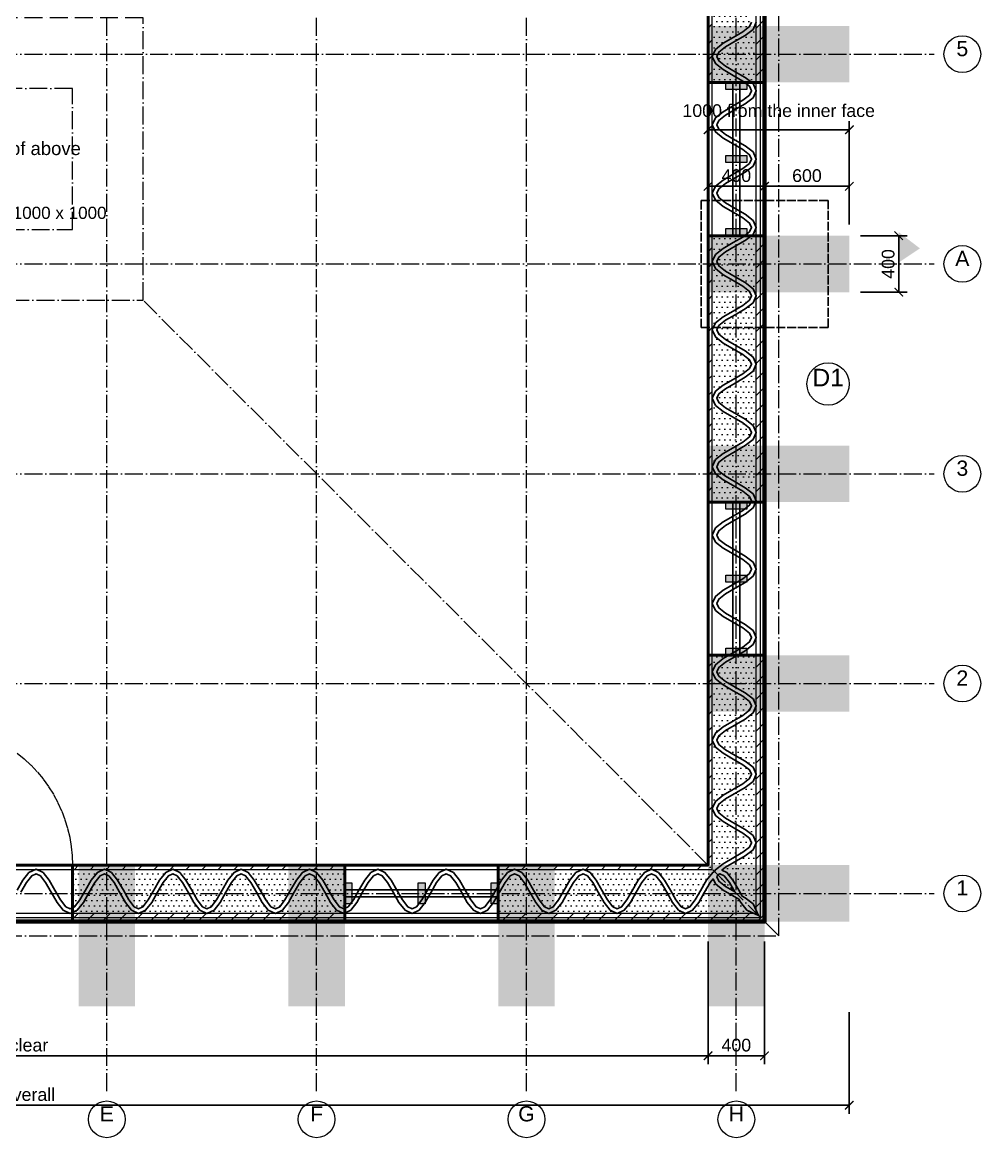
# Model space of a CAD drawing. Header units: millimetres. Extents: x -6930 to 7220, y -6930 to 6930.
# Drawn here: x 145 to 6930, y -6930 to 968 of the extents above; entities that cross this region are included whole.
import ezdxf
from ezdxf.enums import TextEntityAlignment as Align

# ---------------------------------------------------------------- set-up
doc = ezdxf.new("R2010")
doc.units = ezdxf.units.MM
doc.linetypes.add('DASHDOT', pattern=[3.556, 2.54, -0.508, 0, -0.508])
doc.linetypes.add('DASHED', pattern=[1.524, 1.27, -0.254])
for name, color, linetype, lineweight in [('ANNOTATION', 4, 'CONTINUOUS', 18), ('BUTTRESS-SOLID', 7, 'CONTINUOUS', 25), ('DIMS', 3, 'CONTINUOUS', 18), ('HATCH-INSULATION', 7, 'Continuous', 9), ('HATCH-PRINTED', 7, 'CONTINUOUS', 9), ('HIDDEN-AXIS', 8, 'DASHED', 18), ('LINES', 7, 'CONTINUOUS', 25), ('OUTLINE-CUT', 7, 'CONTINUOUS', 50), ('OUTLINE-FINE', 7, 'CONTINUOUS', 25), ('PRINTED-BEAD', 7, 'CONTINUOUS', 25), ('TEXT', 7, 'CONTINUOUS', 18)]:
    doc.layers.add(name, color=color, linetype=linetype, lineweight=lineweight)
doc.styles.get("Standard").update_dxf_attribs({"font": 'arial.ttf'})
doc.dimstyles.new('PYR-1-50', dxfattribs={"dimscale": 50, "dimtxt": 1.8, "dimasz": 1.2, "dimexe": 1.2, "dimexo": 0.8, "dimgap": 0.6, "dimtad": 1, "dimdec": 0, "dimtxsty": 'Standard', "dimblk": 'ARCHTICK', "dimcen": 2.5, "dimclrd": 3, "dimclre": 3, "dimclrt": 7, "dimazin": 3, "dimtfac": 1, "dimtmove": 0, "dimatfit": 3})

# ---------------------------------------------------------------- blocks, each defined once
blk = doc.blocks.new('_ARCHTICK')
at = {"color": 0, "linetype": 'BYBLOCK', "const_width": 0.15}
blk.add_lwpolyline([(-0.5, -0.5), (0.5, 0.5)], dxfattribs=at)

msp = doc.modelspace()

# ---------------------------------------------------------------- hatches: boundary and pattern name
at = {"layer": 'ANNOTATION', "ltscale": 50}
h = msp.add_hatch(color=7, dxfattribs=at)
h.dxf.hatch_style = 1
h.paths.add_polyline_path([(6350, -732.9), (6350, -517.9), (6500, -632.9)])
at = {"layer": 'BUTTRESS-SOLID', "ltscale": 50}
h = msp.add_hatch(color=7, dxfattribs=at)
h.dxf.hatch_style = 1
h.paths.add_polyline_path([(6000, 542.9), (5405, 542.9), (5000, 542.9), (5000, 942.9), (6000, 942.9)])
h = msp.add_hatch(color=7, dxfattribs=at)
h.dxf.hatch_style = 1
h.paths.add_polyline_path([(5125, 492.9), (5125, 542.9), (5275, 542.9), (5275, 492.9)])
h = msp.add_hatch(color=7, dxfattribs=at)
h.dxf.hatch_style = 1
h.paths.add_polyline_path([(5125, -25), (5125, 25), (5275, 25), (5275, -25)])
h = msp.add_hatch(color=7, dxfattribs=at)
h.dxf.hatch_style = 1
h.paths.add_polyline_path([(6000, -942.9), (5000, -942.9), (5000, -542.9), (5405, -542.9), (6000, -542.9)])
h = msp.add_hatch(color=7, dxfattribs=at)
h.dxf.hatch_style = 1
h.paths.add_polyline_path([(5125, -542.9), (5125, -492.9), (5275, -492.9), (5275, -542.9)])
h = msp.add_hatch(color=7, dxfattribs=at)
h.dxf.hatch_style = 1
h.paths.add_polyline_path([(6000, -2428.6), (5405, -2428.6), (5000, -2428.6), (5000, -2028.6), (6000, -2028.6)])
h = msp.add_hatch(color=7, dxfattribs=at)
h.dxf.hatch_style = 1
h.paths.add_polyline_path([(5125, -2428.6), (5275, -2428.6), (5275, -2478.6), (5125, -2478.6)])
h = msp.add_hatch(color=7, dxfattribs=at)
h.dxf.hatch_style = 1
h.paths.add_polyline_path([(5125, -2946.4), (5275, -2946.4), (5275, -2996.4), (5125, -2996.4)])
h = msp.add_hatch(color=7, dxfattribs=at)
h.dxf.hatch_style = 1
h.paths.add_polyline_path([(5125, -3464.3), (5275, -3464.3), (5275, -3514.3), (5125, -3514.3)])
h = msp.add_hatch(color=7, dxfattribs=at)
h.dxf.hatch_style = 1
h.paths.add_polyline_path([(6000, -3514.3), (6000, -3914.3), (5000, -3914.3), (5000, -3514.3), (5405, -3514.3), (5405, -3514.3)])
h = msp.add_hatch(color=7, dxfattribs=at)
h.dxf.hatch_style = 1
h.paths.add_polyline_path([(542.9, -6000), (542.9, -5000), (942.9, -5000), (942.9, -6000)])
h = msp.add_hatch(color=7, dxfattribs=at)
h.dxf.hatch_style = 1
h.paths.add_polyline_path([(2428.6, -5000), (2428.6, -5405), (2428.6, -6000), (2028.6, -6000), (2028.6, -5000)])
h = msp.add_hatch(color=7, dxfattribs=at)
h.dxf.hatch_style = 1
h.paths.add_polyline_path([(3914.3, -5000), (3914.3, -6000), (3514.3, -6000), (3514.3, -5405), (3514.3, -5000)])
h = msp.add_hatch(color=7, dxfattribs=at)
h.dxf.hatch_style = 1
h.paths.add_polyline_path([(5000, -5400), (5000, -5000), (6000, -5000), (6000, -5400)])
h = msp.add_hatch(color=7, dxfattribs=at)
h.dxf.hatch_style = 1
h.paths.add_polyline_path([(5000, -6000), (5000, -5000), (5400, -5000), (5400, -6000)])
h = msp.add_hatch(color=7, dxfattribs=at)
h.dxf.hatch_style = 1
h.paths.add_polyline_path([(2478.6, -5125), (2478.6, -5275), (2428.6, -5275), (2428.6, -5125)])
h = msp.add_hatch(color=7, dxfattribs=at)
h.dxf.hatch_style = 1
h.paths.add_polyline_path([(2996.4, -5125), (2996.4, -5275), (2946.4, -5275), (2946.4, -5125)])
h = msp.add_hatch(color=7, dxfattribs=at)
h.dxf.hatch_style = 1
h.paths.add_polyline_path([(3514.3, -5125), (3514.3, -5275), (3464.3, -5275), (3464.3, -5125)])
at = {"layer": 'HATCH-INSULATION', "ltscale": 50}
h = msp.add_hatch(dxfattribs=at)
h.set_pattern_fill('DOTS', scale=23.622)
h.paths.add_polyline_path([(5030, 729.5), (5030, 1206.9), (5051.7, 1160.3), (5106.6, 1117.1), (5177.5, 1076.2), (5246.6, 1036.4), (5294.2, 999), (5308.5, 968.2), (5294.2, 937.4), (5246.6, 900), (5177.5, 860.2), (5106.6, 819.3), (5051.7, 776)])
h = msp.add_hatch(dxfattribs=at)
h.set_pattern_fill('DOTS', scale=23.622)
h.paths.add_polyline_path([(5340, 964.9), (5340, 542.9), (5307.1, 542.9), (5263.4, 577.2), (5192.5, 618.1), (5123.4, 657.9), (5075.8, 695.4), (5061.5, 726.1), (5075.8, 756.9), (5123.4, 794.4), (5192.5, 834.2), (5263.4, 875), (5318.3, 918.3)])
h = msp.add_hatch(dxfattribs=at)
h.set_pattern_fill('DOTS', scale=23.622)
h.paths.add_polyline_path([(5246.6, 552.3), (5258.6, 542.9), (5030, 542.9), (5030, 722.8), (5051.7, 676.2), (5106.6, 633), (5177.5, 592.1)])
h = msp.add_hatch(dxfattribs=at)
h.set_pattern_fill('DOTS', scale=23.622)
h.paths.add_polyline_path([(5030, -722.8), (5030, -542.9), (5258.6, -542.9), (5246.6, -552.3), (5177.5, -592.1), (5106.6, -633), (5051.7, -676.2)])
h = msp.add_hatch(dxfattribs=at)
h.set_pattern_fill('DOTS', scale=23.622)
h.paths.add_polyline_path([(5340, -542.9), (5340, -964.9), (5318.3, -918.3), (5263.4, -875), (5192.5, -834.2), (5123.4, -794.4), (5075.8, -756.9), (5061.5, -726.1), (5075.8, -695.4), (5123.4, -657.9), (5192.5, -618.1), (5263.4, -577.2), (5307.1, -542.9)])
h = msp.add_hatch(dxfattribs=at)
h.set_pattern_fill('DOTS', scale=23.622)
h.paths.add_polyline_path([(5030, -1206.9), (5030, -729.5), (5051.7, -776), (5106.6, -819.3), (5177.5, -860.2), (5246.6, -900), (5294.2, -937.4), (5308.5, -968.2), (5294.2, -999), (5246.6, -1036.4), (5177.5, -1076.2), (5106.6, -1117.1), (5051.7, -1160.3)])
h = msp.add_hatch(dxfattribs=at)
h.set_pattern_fill('DOTS', scale=23.622)
h.paths.add_polyline_path([(5340, -1449), (5318.3, -1402.4), (5263.4, -1359.1), (5123.4, -1278.5), (5075.8, -1241), (5061.5, -1210.2), (5075.8, -1179.5), (5123.4, -1142), (5192.5, -1102.2), (5263.4, -1061.3), (5318.3, -1018.1), (5340, -971.5)])
h = msp.add_hatch(dxfattribs=at)
h.set_pattern_fill('DOTS', scale=23.622)
h.paths.add_polyline_path([(5030, -1213.5), (5051.7, -1260.1), (5106.6, -1303.4), (5246.6, -1384), (5294.2, -1421.5), (5308.5, -1452.3), (5294.2, -1483), (5246.6, -1520.5), (5177.5, -1560.3), (5106.6, -1601.2), (5051.7, -1644.4), (5030, -1691)])
h = msp.add_hatch(dxfattribs=at)
h.set_pattern_fill('DOTS', scale=23.622)
h.paths.add_polyline_path([(5340, -1933), (5318.3, -1886.5), (5263.4, -1843.2), (5123.4, -1762.5), (5075.8, -1725.1), (5061.5, -1694.3), (5075.8, -1663.5), (5123.4, -1626.1), (5192.5, -1586.3), (5263.4, -1545.4), (5318.3, -1502.2), (5340, -1455.6)])
h = msp.add_hatch(dxfattribs=at)
h.set_pattern_fill('DOTS', scale=23.622)
h.paths.add_polyline_path([(5030, -1697.6), (5051.7, -1744.2), (5106.6, -1787.5), (5246.6, -1868.1), (5294.2, -1905.6), (5308.5, -1936.4), (5294.2, -1967.1), (5246.6, -2004.6), (5177.5, -2044.4), (5106.6, -2085.3), (5051.7, -2128.5), (5030, -2175.1)])
h = msp.add_hatch(dxfattribs=at)
h.set_pattern_fill('DOTS', scale=23.622)
h.paths.add_polyline_path([(5340, -1939.7), (5340, -2417.1), (5318.3, -2370.5), (5263.4, -2327.3), (5192.5, -2286.4), (5123.4, -2246.6), (5075.8, -2209.2), (5061.5, -2178.4), (5075.8, -2147.6), (5123.4, -2110.2), (5192.5, -2070.4), (5263.4, -2029.5), (5318.3, -1986.3)])
h = msp.add_hatch(dxfattribs=at)
h.set_pattern_fill('DOTS', scale=23.622)
h.paths.add_polyline_path([(5177.5, -2312.4), (5246.6, -2352.2), (5294.2, -2389.7), (5308.5, -2420.5), (5304.7, -2428.6), (5030, -2428.6), (5030, -2181.7), (5051.7, -2228.3), (5106.6, -2271.5)])
h = msp.add_hatch(dxfattribs=at)
h.set_pattern_fill('DOTS', scale=23.622)
h.paths.add_polyline_path([(5337.8, -2428.6), (5340, -2423.8), (5340, -2428.6)])
h = msp.add_hatch(dxfattribs=at)
h.set_pattern_fill('DOTS', scale=23.622)
h.paths.add_polyline_path([(5106.6, -3537.5), (5051.7, -3580.8), (5030, -3627.4), (5030, -3514.3), (5146.9, -3514.3)])
h = msp.add_hatch(dxfattribs=at)
h.set_pattern_fill('DOTS', scale=23.622)
h.paths.add_polyline_path([(5318.3, -3822.8), (5263.4, -3779.6), (5192.5, -3738.7), (5123.4, -3698.9), (5075.8, -3661.5), (5061.5, -3630.7), (5075.8, -3599.9), (5123.4, -3562.5), (5207, -3514.3), (5340, -3514.3), (5340, -3869.4)])
h = msp.add_hatch(dxfattribs=at)
h.set_pattern_fill('DOTS', scale=23.622)
h.paths.add_polyline_path([(5030, -3634), (5051.7, -3680.6), (5106.6, -3723.8), (5177.5, -3764.7), (5246.6, -3804.5), (5294.2, -3842), (5308.5, -3872.7), (5294.2, -3903.5), (5246.6, -3941), (5106.6, -4021.6), (5051.7, -4064.9), (5030, -4111.5)])
h = msp.add_hatch(dxfattribs=at)
h.set_pattern_fill('DOTS', scale=23.622)
h.paths.add_polyline_path([(5340, -4353.5), (5318.3, -4306.9), (5263.4, -4263.7), (5192.5, -4222.8), (5123.4, -4183), (5075.8, -4145.5), (5061.5, -4114.8), (5075.8, -4084), (5123.4, -4046.5), (5263.4, -3965.9), (5318.3, -3922.6), (5340, -3876)])
h = msp.add_hatch(dxfattribs=at)
h.set_pattern_fill('DOTS', scale=23.622)
h.paths.add_polyline_path([(5030, -4118.1), (5051.7, -4164.7), (5106.6, -4207.9), (5177.5, -4248.8), (5246.6, -4288.6), (5294.2, -4326), (5308.5, -4356.8), (5294.2, -4387.6), (5246.6, -4425), (5106.6, -4505.7), (5051.7, -4549), (5030, -4595.5)])
h = msp.add_hatch(dxfattribs=at)
h.set_pattern_fill('DOTS', scale=23.622)
h.paths.add_polyline_path([(5340, -4837.6), (5318.3, -4791), (5263.4, -4747.8), (5192.5, -4706.9), (5123.4, -4667.1), (5075.8, -4629.6), (5061.5, -4598.9), (5075.8, -4568.1), (5123.4, -4530.6), (5263.4, -4450), (5318.3, -4406.7), (5340, -4360.1)])
h = msp.add_hatch(dxfattribs=at)
h.set_pattern_fill('DOTS', scale=23.622)
h.paths.add_polyline_path([(5033, -5051.7), (4989.8, -5106.6), (4948.9, -5177.5), (4909.1, -5246.6), (4871.7, -5294.2), (4840.9, -5308.5), (4810.1, -5294.2), (4772.7, -5246.6), (4732.9, -5177.5), (4692, -5106.6), (4648.8, -5051.7), (4602.2, -5030), (5030, -5030), (5030, -4602.2), (5051.7, -4648.8), (5106.6, -4692), (5177.5, -4732.9), (5246.6, -4772.7), (5294.2, -4810.1), (5308.5, -4840.9), (5294.2, -4871.7), (5246.6, -4909.1), (5106.6, -4989.8), (5051.7, -5033), (5045.8, -5045.8)])
h = msp.add_hatch(dxfattribs=at)
h.set_pattern_fill('DOTS', scale=23.622)
h.paths.add_polyline_path([(5340, -5321.7), (5318.3, -5275.1), (5263.4, -5231.9), (5240.8, -5218.8), (5217, -5177.5), (5176.1, -5106.6), (5132.9, -5051.7), (5097.4, -5035.2), (5123.4, -5014.7), (5263.4, -4934), (5318.3, -4890.8), (5340, -4844.2)])
h = msp.add_hatch(dxfattribs=at)
h.set_pattern_fill('DOTS', scale=23.622)
h.paths.add_polyline_path([(552.3, -5246.6), (514.9, -5294.2), (500, -5301.1), (500, -5030), (722.8, -5030), (676.2, -5051.7), (633, -5106.6), (592.1, -5177.5)])
h = msp.add_hatch(dxfattribs=at)
h.set_pattern_fill('DOTS', scale=23.622)
h.paths.add_polyline_path([(729.5, -5030), (1206.9, -5030), (1160.3, -5051.7), (1117.1, -5106.6), (1076.2, -5177.5), (1036.4, -5246.6), (999, -5294.2), (968.2, -5308.5), (937.4, -5294.2), (900, -5246.6), (860.2, -5177.5), (819.3, -5106.6), (776, -5051.7)])
h = msp.add_hatch(dxfattribs=at)
h.set_pattern_fill('DOTS', scale=23.622)
h.paths.add_polyline_path([(1213.5, -5030), (1691, -5030), (1644.4, -5051.7), (1601.2, -5106.6), (1560.3, -5177.5), (1520.5, -5246.6), (1483, -5294.2), (1452.3, -5308.5), (1421.5, -5294.2), (1384, -5246.6), (1344.2, -5177.5), (1303.4, -5106.6), (1260.1, -5051.7)])
h = msp.add_hatch(dxfattribs=at)
h.set_pattern_fill('DOTS', scale=23.622)
h.paths.add_polyline_path([(1697.6, -5030), (2175.1, -5030), (2128.5, -5051.7), (2085.3, -5106.6), (2044.4, -5177.5), (2004.6, -5246.6), (1967.1, -5294.2), (1936.4, -5308.5), (1905.6, -5294.2), (1868.1, -5246.6), (1828.3, -5177.5), (1787.5, -5106.6), (1744.2, -5051.7)])
h = msp.add_hatch(dxfattribs=at)
h.set_pattern_fill('DOTS', scale=23.622)
h.paths.add_polyline_path([(2420.5, -5308.5), (2389.7, -5294.2), (2352.2, -5246.6), (2312.4, -5177.5), (2271.5, -5106.6), (2228.3, -5051.7), (2181.7, -5030), (2428.6, -5030), (2428.6, -5304.7)])
h = msp.add_hatch(dxfattribs=at)
h.set_pattern_fill('DOTS', scale=23.622)
h.paths.add_polyline_path([(3537.5, -5106.6), (3514.3, -5146.9), (3514.3, -5030), (3627.4, -5030), (3580.8, -5051.7)])
h = msp.add_hatch(dxfattribs=at)
h.set_pattern_fill('DOTS', scale=23.622)
h.paths.add_polyline_path([(3634, -5030), (4111.5, -5030), (4064.9, -5051.7), (4021.6, -5106.6), (3980.8, -5177.5), (3941, -5246.6), (3903.5, -5294.2), (3872.7, -5308.5), (3842, -5294.2), (3804.5, -5246.6), (3764.7, -5177.5), (3723.8, -5106.6), (3680.6, -5051.7)])
h = msp.add_hatch(dxfattribs=at)
h.set_pattern_fill('DOTS', scale=23.622)
h.paths.add_polyline_path([(4118.1, -5030), (4595.5, -5030), (4549, -5051.7), (4505.7, -5106.6), (4464.8, -5177.5), (4425, -5246.6), (4387.6, -5294.2), (4356.8, -5308.5), (4326, -5294.2), (4288.6, -5246.6), (4248.8, -5177.5), (4207.9, -5106.6), (4164.7, -5051.7)])
h = msp.add_hatch(dxfattribs=at)
h.set_pattern_fill('DOTS', scale=23.622)
h.paths.add_polyline_path([(964.9, -5340), (500, -5340), (500, -5334.1), (534, -5318.3), (577.2, -5263.4), (618.1, -5192.5), (657.9, -5123.4), (695.4, -5075.8), (726.1, -5061.5), (756.9, -5075.8), (794.4, -5123.4), (834.2, -5192.5), (875, -5263.4), (918.3, -5318.3)])
h = msp.add_hatch(dxfattribs=at)
h.set_pattern_fill('DOTS', scale=23.622)
h.paths.add_polyline_path([(1449, -5340), (971.5, -5340), (1018.1, -5318.3), (1061.3, -5263.4), (1102.2, -5192.5), (1142, -5123.4), (1179.5, -5075.8), (1210.2, -5061.5), (1241, -5075.8), (1278.5, -5123.4), (1318.3, -5192.5), (1359.1, -5263.4), (1402.4, -5318.3)])
h = msp.add_hatch(dxfattribs=at)
h.set_pattern_fill('DOTS', scale=23.622)
h.paths.add_polyline_path([(1933, -5340), (1455.6, -5340), (1502.2, -5318.3), (1545.4, -5263.4), (1586.3, -5192.5), (1626.1, -5123.4), (1663.5, -5075.8), (1694.3, -5061.5), (1725.1, -5075.8), (1762.5, -5123.4), (1802.3, -5192.5), (1843.2, -5263.4), (1886.5, -5318.3)])
h = msp.add_hatch(dxfattribs=at)
h.set_pattern_fill('DOTS', scale=23.622)
h.paths.add_polyline_path([(2417.1, -5340), (1939.7, -5340), (1986.3, -5318.3), (2029.5, -5263.4), (2070.4, -5192.5), (2110.2, -5123.4), (2147.6, -5075.8), (2178.4, -5061.5), (2209.2, -5075.8), (2246.6, -5123.4), (2286.4, -5192.5), (2327.3, -5263.4), (2370.5, -5318.3)])
h = msp.add_hatch(dxfattribs=at)
h.set_pattern_fill('DOTS', scale=23.622)
h.paths.add_polyline_path([(3869.4, -5340), (3514.3, -5340), (3514.3, -5207), (3522.7, -5192.5), (3562.5, -5123.4), (3599.9, -5075.8), (3630.7, -5061.5), (3661.5, -5075.8), (3698.9, -5123.4), (3738.7, -5192.5), (3779.6, -5263.4), (3822.8, -5318.3)])
h = msp.add_hatch(dxfattribs=at)
h.set_pattern_fill('DOTS', scale=23.622)
h.paths.add_polyline_path([(4353.5, -5340), (3876, -5340), (3922.6, -5318.3), (3965.9, -5263.4), (4006.7, -5192.5), (4046.5, -5123.4), (4084, -5075.8), (4114.8, -5061.5), (4145.5, -5075.8), (4183, -5123.4), (4222.8, -5192.5), (4263.7, -5263.4), (4306.9, -5318.3)])
h = msp.add_hatch(dxfattribs=at)
h.set_pattern_fill('DOTS', scale=23.622)
h.paths.add_polyline_path([(4837.6, -5340), (4360.1, -5340), (4406.7, -5318.3), (4450, -5263.4), (4490.8, -5192.5), (4530.6, -5123.4), (4568.1, -5075.8), (4598.9, -5061.5), (4629.6, -5075.8), (4667.1, -5123.4), (4706.9, -5192.5), (4747.8, -5263.4), (4791, -5318.3)])
h = msp.add_hatch(dxfattribs=at)
h.set_pattern_fill('DOTS', scale=23.622)
h.paths.add_polyline_path([(4844.2, -5340), (4890.8, -5318.3), (4934, -5263.4), (4974.9, -5192.5), (5014.7, -5123.4), (5035.2, -5097.4), (5051.7, -5132.9), (5106.6, -5176.1), (5218.8, -5240.8), (5231.9, -5263.4), (5275.1, -5318.3), (5321.7, -5340)])
h = msp.add_hatch(dxfattribs=at)
h.set_pattern_fill('DOTS', scale=23.622)
h.paths.add_polyline_path([(5083, -5061.5), (5113.7, -5075.8), (5151.2, -5123.4), (5188.9, -5188.9), (5123.4, -5151.2), (5075.8, -5113.7), (5061.5, -5083), (5068.3, -5068.3)])
h = msp.add_hatch(dxfattribs=at)
h.set_pattern_fill('DOTS', scale=23.622)
h.paths.add_polyline_path([(2423.8, -5340), (2428.6, -5337.8), (2428.6, -5340)])
at = {"layer": 'HATCH-PRINTED', "ltscale": 50}
h = msp.add_hatch(dxfattribs=at)
h.set_pattern_fill('ANSI31', scale=25.197)
h.paths.add_polyline_path([(5030, 1697.6), (5028.5, 1694.3), (5030, 1691), (5030, 1213.5), (5028.5, 1210.2), (5030, 1206.9), (5030, 729.5), (5028.5, 726.1), (5030, 722.8), (5030, 542.9), (5000, 542.9), (5000, 2428.6), (5030, 2428.6), (5030, 2181.7), (5028.5, 2178.4), (5030, 2175.1)])
h = msp.add_hatch(dxfattribs=at)
h.set_pattern_fill('ANSI31', scale=25.197)
h.paths.add_polyline_path([(5341.5, 1452.3), (5340, 1455.6), (5340, 1933), (5341.5, 1936.4), (5340, 1939.7), (5340, 2417.1), (5341.5, 2420.5), (5340, 2423.8), (5340, 2428.6), (5400, 2428.6), (5400, 542.9), (5340, 542.9), (5340, 964.9), (5341.5, 968.2), (5340, 971.5), (5340, 1449)])
h = msp.add_hatch(dxfattribs=at)
h.set_pattern_fill('ANSI31', scale=25.197)
h.paths.add_polyline_path([(5028.5, -1210.2), (5030, -1213.5), (5030, -1691), (5028.5, -1694.3), (5030, -1697.6), (5030, -2175.1), (5028.5, -2178.4), (5030, -2181.7), (5030, -2428.6), (5000, -2428.6), (5000, -542.9), (5030, -542.9), (5030, -722.8), (5028.5, -726.1), (5030, -729.5), (5030, -1206.9)])
h = msp.add_hatch(dxfattribs=at)
h.set_pattern_fill('ANSI31', scale=25.197)
h.paths.add_polyline_path([(5340, -1933), (5340, -1455.6), (5341.5, -1452.3), (5340, -1449), (5340, -971.5), (5341.5, -968.2), (5340, -964.9), (5340, -542.9), (5400, -542.9), (5400, -2428.6), (5340, -2428.6), (5340, -2423.8), (5341.5, -2420.5), (5340, -2417.1), (5340, -1939.7), (5341.5, -1936.4)])
h = msp.add_hatch(dxfattribs=at)
h.set_pattern_fill('ANSI31', scale=25.197)
h.paths.add_polyline_path([(4840.9, -5341.5), (4844.2, -5340), (5321.7, -5340), (5355.9, -5355.9), (5340, -5321.7), (5340, -4844.2), (5341.5, -4840.9), (5340, -4837.6), (5340, -4360.1), (5341.5, -4356.8), (5340, -4353.5), (5340, -3876), (5341.5, -3872.7), (5340, -3869.4), (5340, -3514.3), (5400, -3514.3), (5400, -5400), (3514.3, -5400), (3514.3, -5340), (3869.4, -5340), (3872.7, -5341.5), (3876, -5340), (4353.5, -5340), (4356.8, -5341.5), (4360.1, -5340), (4837.6, -5340)])
h = msp.add_hatch(dxfattribs=at)
h.set_pattern_fill('ANSI31', scale=25.197)
h.paths.add_polyline_path([(5000, -3514.3), (5030, -3514.3), (5030, -3627.4), (5028.5, -3630.7), (5030, -3634), (5030, -4111.5), (5028.5, -4114.8), (5030, -4118.1), (5030, -4595.5), (5028.5, -4598.9), (5030, -4602.2), (5030, -5030), (4602.2, -5030), (4598.9, -5028.5), (4595.5, -5030), (4118.1, -5030), (4114.8, -5028.5), (4111.5, -5030), (3634, -5030), (3630.7, -5028.5), (3627.4, -5030), (3514.3, -5030), (3514.3, -5000), (5000, -5000)])
h = msp.add_hatch(dxfattribs=at)
h.set_pattern_fill('ANSI31', scale=25.197)
h.paths.add_polyline_path([(729.5, -5030), (726.1, -5028.5), (722.8, -5030), (500, -5030), (500, -5000), (2428.6, -5000), (2428.6, -5030), (2181.7, -5030), (2178.4, -5028.5), (2175.1, -5030), (1697.6, -5030), (1694.3, -5028.5), (1691, -5030), (1213.5, -5030), (1210.2, -5028.5), (1206.9, -5030)])
h = msp.add_hatch(dxfattribs=at)
h.set_pattern_fill('ANSI31', scale=25.197)
h.paths.add_polyline_path([(1936.4, -5341.5), (1939.7, -5340), (2417.1, -5340), (2420.5, -5341.5), (2423.8, -5340), (2428.6, -5340), (2428.6, -5400), (500, -5400), (500, -5340), (964.9, -5340), (968.2, -5341.5), (971.5, -5340), (1449, -5340), (1452.3, -5341.5), (1455.6, -5340), (1933, -5340)])

# ---------------------------------------------------------------- linework, layer by layer
at = {"layer": 'ANNOTATION', "lineweight": 18, "ltscale": 50}
for centre, radius in [((6800, 742.9), 130), ((6800, -742.9), 130), ((5850, -1592.9), 150), ((6800, -2228.6), 130), ((6800, -3714.3), 130), ((6800, -5200), 130), ((742.9, -6800), 130), ((2228.6, -6800), 130), ((3714.3, -6800), 130), ((5200, -6800), 130)]:
    msp.add_circle(centre, radius, dxfattribs=at)
at = {"layer": 'HIDDEN-AXIS', "linetype": 'DASHDOT', "lineweight": 13, "ltscale": 50}
for points in [[(742.9, -6600), (742.9, 6600)], [(2228.6, -6600), (2228.6, 6600)], [(3714.3, -6600), (3714.3, 6600)], [(5200, -6600), (5200, 6600)], [(-6600, 742.9), (6600, 742.9)], [(-6600, -742.9), (6600, -742.9)], [(-6600, -2228.6), (6600, -2228.6)], [(-6600, -3714.3), (6600, -3714.3)], [(-6600, -5200), (6600, -5200)]]:
    msp.add_lwpolyline(points, dxfattribs=at)
at = {"layer": 'HIDDEN-AXIS', "linetype": 'DASHDOT', "lineweight": 20, "ltscale": 50}
for points in [[(-5500, -5500), (5500, -5500), (5500, 5500), (-5500, 5500), (-5500, -5500)], [(-1000, -1000), (1000, -1000), (1000, 1000), (-1000, 1000), (-1000, -1000)], [(-500, -500), (500, -500), (500, 500), (-500, 500), (-500, -500)], [(5500, -5500), (1000, -1000)]]:
    msp.add_lwpolyline(points, dxfattribs=at)
at = {"layer": 'HIDDEN-AXIS', "linetype": 'DASHED', "lineweight": 25, "ltscale": 50}
msp.add_lwpolyline([(4950, -1192.9), (5850, -1192.9), (5850, -292.9), (4950, -292.9), (4950, -1192.9)], dxfattribs=at)
at = {"layer": 'HIDDEN-AXIS', "linetype": 'DASHDOT', "lineweight": 50, "ltscale": 50}
msp.add_lwpolyline([(6350, -742.9), (6350, -742.9)], dxfattribs=at)
at = {"layer": 'HIDDEN-AXIS', "linetype": 'DASHED', "lineweight": 15, "ltscale": 50}
msp.add_lwpolyline([(108.8, -4206.6), (159.3, -4248.2), (207.1, -4292.9), (251.8, -4340.7), (293.4, -4391.2), (331.5, -4444.4), (366, -4500), (396.9, -4557.7), (423.9, -4617.3), (446.9, -4678.6), (465.9, -4741.2), (480.8, -4804.9), (491.4, -4869.5), (497.9, -4934.6), (500, -5000)], dxfattribs=at)
at = {"layer": 'LINES', "lineweight": 50, "ltscale": 50}
for points in [[(5000, 542.9), (5400, 542.9)], [(5000, -542.9), (5400, -542.9)], [(5000, -2428.6), (5400, -2428.6)], [(5000, -3514.3), (5400, -3514.3)], [(500, -5000), (500, -5400)], [(2428.6, -5000), (2428.6, -5400)], [(3514.3, -5000), (3514.3, -5400)]]:
    msp.add_lwpolyline(points, dxfattribs=at)
at = {"layer": 'LINES', "lineweight": 25, "ltscale": 50}
for points in [[(5175, -542.9), (5175, 542.9)], [(5225, -542.9), (5225, 542.9)], [(5175, -3514.3), (5175, -2428.6)], [(5225, -3514.3), (5225, -2428.6)], [(2428.6, -5175), (3514.3, -5175)], [(2428.6, -5225), (3514.3, -5225)]]:
    msp.add_lwpolyline(points, dxfattribs=at)
at = {"layer": 'OUTLINE-CUT', "lineweight": 100, "ltscale": 50}
msp.add_lwpolyline([(-5400, -5400), (5400, -5400), (5400, 5400), (-5400, 5400)], close=True, dxfattribs=at)
at = {"layer": 'OUTLINE-CUT', "lineweight": 50, "ltscale": 50}
msp.add_lwpolyline([(-5000, -5000), (5000, -5000), (5000, 5000), (-5000, 5000)], close=True, dxfattribs=at)
at = {"layer": 'OUTLINE-FINE', "lineweight": 9, "ltscale": 50}
msp.add_lwpolyline([(-5370, -5370), (5370, -5370), (5370, 5370), (-5370, 5370)], close=True, dxfattribs=at)
at = {"layer": 'OUTLINE-FINE', "lineweight": 15, "ltscale": 50}
for points in [[(-5340, -5340), (5340, -5340), (5340, 5340), (-5340, 5340)], [(-5030, -5030), (5030, -5030), (5030, 5030), (-5030, 5030)]]:
    msp.add_lwpolyline(points, close=True, dxfattribs=at)
at = {"layer": 'OUTLINE-FINE', "lineweight": 20, "ltscale": 50}
for points in [[(5125, 492.9), (5125, 542.9), (5275, 542.9), (5275, 492.9)], [(5125, -25), (5125, 25), (5275, 25), (5275, -25)], [(5125, -542.9), (5125, -492.9), (5275, -492.9), (5275, -542.9)], [(5125, -2478.6), (5125, -2428.6), (5275, -2428.6), (5275, -2478.6)], [(5125, -2996.4), (5125, -2946.4), (5275, -2946.4), (5275, -2996.4)], [(5125, -3514.3), (5125, -3464.3), (5275, -3464.3), (5275, -3514.3)], [(2428.6, -5125), (2478.6, -5125), (2478.6, -5275), (2428.6, -5275)], [(2946.4, -5125), (2996.4, -5125), (2996.4, -5275), (2946.4, -5275)], [(3464.3, -5125), (3514.3, -5125), (3514.3, -5275), (3464.3, -5275)]]:
    msp.add_lwpolyline(points, close=True, dxfattribs=at)
at = {"layer": 'PRINTED-BEAD', "lineweight": 25, "ltscale": 50}
for points in [[(108, -5177.5), (148.9, -5106.6), (192.1, -5051.7), (242, -5028.5), (292, -5051.7), (335.2, -5106.6), (376.1, -5177.5), (415.9, -5246.6), (453.3, -5294.2), (484.1, -5308.5), (514.9, -5294.2), (552.3, -5246.6), (592.1, -5177.5), (633, -5106.6), (676.2, -5051.7), (726.1, -5028.5), (776, -5051.7), (819.3, -5106.6), (860.2, -5177.5), (900, -5246.6), (937.4, -5294.2), (968.2, -5308.5), (999, -5294.2), (1036.4, -5246.6), (1076.2, -5177.5), (1117.1, -5106.6), (1160.3, -5051.7), (1210.2, -5028.5), (1260.1, -5051.7), (1303.4, -5106.6), (1344.2, -5177.5), (1384, -5246.6), (1421.5, -5294.2), (1452.3, -5308.5), (1483, -5294.2), (1520.5, -5246.6), (1560.3, -5177.5), (1601.2, -5106.6), (1644.4, -5051.7), (1694.3, -5028.5), (1744.2, -5051.7), (1787.5, -5106.6), (1828.3, -5177.5), (1868.1, -5246.6), (1905.6, -5294.2), (1936.4, -5308.5), (1967.1, -5294.2), (2004.6, -5246.6), (2044.4, -5177.5), (2085.3, -5106.6), (2128.5, -5051.7), (2178.4, -5028.5), (2228.3, -5051.7), (2271.5, -5106.6), (2312.4, -5177.5), (2352.2, -5246.6), (2389.7, -5294.2), (2420.5, -5308.5), (2451.2, -5294.2), (2488.7, -5246.6), (2528.5, -5177.5), (2569.4, -5106.6), (2612.6, -5051.7), (2662.5, -5028.5), (2712.4, -5051.7), (2755.6, -5106.6), (2796.5, -5177.5), (2836.3, -5246.6), (2873.8, -5294.2), (2904.5, -5308.5), (2935.3, -5294.2), (2972.8, -5246.6), (3012.6, -5177.5), (3053.5, -5106.6), (3096.7, -5051.7), (3146.6, -5028.5), (3196.5, -5051.7), (3239.7, -5106.6), (3280.6, -5177.5), (3320.4, -5246.6), (3357.9, -5294.2), (3388.6, -5308.5), (3419.4, -5294.2), (3456.9, -5246.6), (3496.7, -5177.5), (3537.5, -5106.6), (3580.8, -5051.7), (3630.7, -5028.5), (3680.6, -5051.7), (3723.8, -5106.6), (3764.7, -5177.5), (3804.5, -5246.6), (3842, -5294.2), (3872.7, -5308.5), (3903.5, -5294.2), (3941, -5246.6), (3980.8, -5177.5), (4021.6, -5106.6), (4064.9, -5051.7), (4114.8, -5028.5), (4164.7, -5051.7), (4207.9, -5106.6), (4248.8, -5177.5), (4288.6, -5246.6), (4326, -5294.2), (4356.8, -5308.5), (4387.6, -5294.2), (4425, -5246.6), (4464.8, -5177.5), (4505.7, -5106.6), (4549, -5051.7), (4598.9, -5028.5), (4648.8, -5051.7), (4692, -5106.6), (4732.9, -5177.5), (4772.7, -5246.6), (4810.1, -5294.2), (4840.9, -5308.5), (4871.7, -5294.2), (4909.1, -5246.6), (4948.9, -5177.5), (4989.8, -5106.6), (5033, -5051.7), (5045.8, -5045.8), (5051.7, -5033), (5106.6, -4989.8), (5246.6, -4909.1), (5294.2, -4871.7), (5308.5, -4840.9), (5294.2, -4810.1), (5246.6, -4772.7), (5177.5, -4732.9), (5106.6, -4692), (5051.7, -4648.8), (5028.5, -4598.9), (5051.7, -4549), (5106.6, -4505.7), (5246.6, -4425), (5294.2, -4387.6), (5308.5, -4356.8), (5294.2, -4326), (5246.6, -4288.6), (5177.5, -4248.8), (5106.6, -4207.9), (5051.7, -4164.7), (5028.5, -4114.8), (5051.7, -4064.9), (5106.6, -4021.6), (5246.6, -3941), (5294.2, -3903.5), (5308.5, -3872.7), (5294.2, -3842), (5246.6, -3804.5), (5177.5, -3764.7), (5106.6, -3723.8), (5051.7, -3680.6), (5028.5, -3630.7), (5051.7, -3580.8), (5106.6, -3537.5), (5246.6, -3456.9), (5294.2, -3419.4), (5308.5, -3388.6), (5294.2, -3357.9), (5246.6, -3320.4), (5106.6, -3239.7), (5051.7, -3196.5), (5028.5, -3146.6), (5051.7, -3096.7), (5106.6, -3053.5), (5177.5, -3012.6), (5246.6, -2972.8), (5294.2, -2935.3), (5308.5, -2904.5), (5294.2, -2873.8), (5246.6, -2836.3), (5177.5, -2796.5), (5106.6, -2755.6), (5051.7, -2712.4), (5028.5, -2662.5), (5051.7, -2612.6), (5106.6, -2569.4), (5177.5, -2528.5), (5246.6, -2488.7), (5294.2, -2451.2), (5308.5, -2420.5), (5294.2, -2389.7), (5246.6, -2352.2), (5177.5, -2312.4), (5106.6, -2271.5), (5051.7, -2228.3), (5028.5, -2178.4), (5051.7, -2128.5), (5106.6, -2085.3), (5177.5, -2044.4), (5246.6, -2004.6), (5294.2, -1967.1), (5308.5, -1936.4), (5294.2, -1905.6), (5246.6, -1868.1), (5106.6, -1787.5), (5051.7, -1744.2), (5028.5, -1694.3), (5051.7, -1644.4), (5106.6, -1601.2), (5177.5, -1560.3), (5246.6, -1520.5), (5294.2, -1483), (5308.5, -1452.3), (5294.2, -1421.5), (5246.6, -1384), (5106.6, -1303.4), (5051.7, -1260.1), (5028.5, -1210.2), (5051.7, -1160.3), (5106.6, -1117.1), (5177.5, -1076.2), (5246.6, -1036.4), (5294.2, -999), (5308.5, -968.2), (5294.2, -937.4), (5246.6, -900), (5177.5, -860.2), (5106.6, -819.3), (5051.7, -776), (5028.5, -726.1), (5051.7, -676.2), (5106.6, -633), (5177.5, -592.1), (5246.6, -552.3), (5294.2, -514.9), (5308.5, -484.1), (5294.2, -453.3), (5246.6, -415.9), (5177.5, -376.1), (5106.6, -335.2), (5051.7, -292), (5028.5, -242), (5051.7, -192.1), (5106.6, -148.9), (5177.5, -108), (5246.6, -68.2), (5294.2, -30.8), (5308.5, 0), (5294.2, 30.8), (5246.6, 68.2), (5177.5, 108), (5106.6, 148.9), (5051.7, 192.1), (5028.5, 242), (5051.7, 292), (5106.6, 335.2), (5177.5, 376.1), (5246.6, 415.9), (5294.2, 453.3), (5308.5, 484.1), (5294.2, 514.9), (5246.6, 552.3), (5177.5, 592.1), (5106.6, 633), (5051.7, 676.2), (5028.5, 726.1), (5051.7, 776), (5106.6, 819.3), (5177.5, 860.2), (5246.6, 900), (5294.2, 937.4), (5308.5, 968.2)], [(5341.5, 968.2), (5318.3, 918.3), (5263.4, 875), (5192.5, 834.2), (5123.4, 794.4), (5075.8, 756.9), (5061.5, 726.1), (5075.8, 695.4), (5123.4, 657.9), (5192.5, 618.1), (5263.4, 577.2), (5318.3, 534), (5341.5, 484.1), (5318.3, 434.2), (5263.4, 391), (5192.5, 350.1), (5123.4, 310.3), (5075.8, 272.8), (5061.5, 242), (5075.8, 211.3), (5123.4, 173.8), (5192.5, 134), (5263.4, 93.1), (5318.3, 49.9), (5341.5, 0), (5318.3, -49.9), (5263.4, -93.1), (5192.5, -134), (5123.4, -173.8), (5075.8, -211.3), (5061.5, -242), (5075.8, -272.8), (5123.4, -310.3), (5192.5, -350.1), (5263.4, -391), (5318.3, -434.2), (5341.5, -484.1), (5318.3, -534), (5263.4, -577.2), (5192.5, -618.1), (5123.4, -657.9), (5075.8, -695.4), (5061.5, -726.1), (5075.8, -756.9), (5123.4, -794.4), (5192.5, -834.2), (5263.4, -875), (5318.3, -918.3), (5341.5, -968.2), (5318.3, -1018.1), (5263.4, -1061.3), (5192.5, -1102.2), (5123.4, -1142), (5075.8, -1179.5), (5061.5, -1210.2), (5075.8, -1241), (5123.4, -1278.5), (5263.4, -1359.1), (5318.3, -1402.4), (5341.5, -1452.3), (5318.3, -1502.2), (5263.4, -1545.4), (5192.5, -1586.3), (5123.4, -1626.1), (5075.8, -1663.5), (5061.5, -1694.3), (5075.8, -1725.1), (5123.4, -1762.5), (5263.4, -1843.2), (5318.3, -1886.5), (5341.5, -1936.4), (5318.3, -1986.3), (5263.4, -2029.5), (5192.5, -2070.4), (5123.4, -2110.2), (5075.8, -2147.6), (5061.5, -2178.4), (5075.8, -2209.2), (5123.4, -2246.6), (5192.5, -2286.4), (5263.4, -2327.3), (5318.3, -2370.5), (5341.5, -2420.5), (5318.3, -2470.4), (5263.4, -2513.6), (5192.5, -2554.5), (5123.4, -2594.3), (5075.8, -2631.7), (5061.5, -2662.5), (5075.8, -2693.3), (5123.4, -2730.7), (5192.5, -2770.5), (5263.4, -2811.4), (5318.3, -2854.6), (5341.5, -2904.5), (5318.3, -2954.5), (5263.4, -2997.7), (5192.5, -3038.6), (5123.4, -3078.4), (5075.8, -3115.8), (5061.5, -3146.6), (5075.8, -3177.4), (5123.4, -3214.8), (5263.4, -3295.5), (5318.3, -3338.7), (5341.5, -3388.6), (5318.3, -3438.5), (5263.4, -3481.8), (5123.4, -3562.5), (5075.8, -3599.9), (5061.5, -3630.7), (5075.8, -3661.5), (5123.4, -3698.9), (5192.5, -3738.7), (5263.4, -3779.6), (5318.3, -3822.8), (5341.5, -3872.7), (5318.3, -3922.6), (5263.4, -3965.9), (5123.4, -4046.5), (5075.8, -4084), (5061.5, -4114.8), (5075.8, -4145.5), (5123.4, -4183), (5192.5, -4222.8), (5263.4, -4263.7), (5318.3, -4306.9), (5341.5, -4356.8), (5318.3, -4406.7), (5263.4, -4450), (5123.4, -4530.6), (5075.8, -4568.1), (5061.5, -4598.9), (5075.8, -4629.6), (5123.4, -4667.1), (5192.5, -4706.9), (5263.4, -4747.8), (5318.3, -4791), (5341.5, -4840.9), (5318.3, -4890.8), (5263.4, -4934), (5123.4, -5014.7), (5097.4, -5035.2), (5132.9, -5051.7), (5176.1, -5106.6), (5217, -5177.5), (5240.8, -5218.8), (5263.4, -5231.9), (5318.3, -5275.1), (5355.9, -5355.9), (5275.1, -5318.3), (5231.9, -5263.4), (5218.8, -5240.8), (5106.6, -5176.1), (5051.7, -5132.9), (5035.2, -5097.4), (5014.7, -5123.4), (4974.9, -5192.5), (4934, -5263.4), (4890.8, -5318.3), (4840.9, -5341.5), (4791, -5318.3), (4747.8, -5263.4), (4706.9, -5192.5), (4667.1, -5123.4), (4629.6, -5075.8), (4598.9, -5061.5), (4568.1, -5075.8), (4530.6, -5123.4), (4490.8, -5192.5), (4450, -5263.4), (4406.7, -5318.3), (4356.8, -5341.5), (4306.9, -5318.3), (4263.7, -5263.4), (4222.8, -5192.5), (4183, -5123.4), (4145.5, -5075.8), (4114.8, -5061.5), (4084, -5075.8), (4046.5, -5123.4), (4006.7, -5192.5), (3965.9, -5263.4), (3922.6, -5318.3), (3872.7, -5341.5), (3822.8, -5318.3), (3779.6, -5263.4), (3738.7, -5192.5), (3698.9, -5123.4), (3661.5, -5075.8), (3630.7, -5061.5), (3599.9, -5075.8), (3562.5, -5123.4), (3522.7, -5192.5), (3481.8, -5263.4), (3438.5, -5318.3), (3388.6, -5341.5), (3338.7, -5318.3), (3295.5, -5263.4), (3254.6, -5192.5), (3214.8, -5123.4), (3177.4, -5075.8), (3146.6, -5061.5), (3115.8, -5075.8), (3078.4, -5123.4), (3038.6, -5192.5), (2997.7, -5263.4), (2954.5, -5318.3), (2904.5, -5341.5), (2854.6, -5318.3), (2811.4, -5263.4), (2770.5, -5192.5), (2730.7, -5123.4), (2693.3, -5075.8), (2662.5, -5061.5), (2631.7, -5075.8), (2594.3, -5123.4), (2554.5, -5192.5), (2513.6, -5263.4), (2470.4, -5318.3), (2420.5, -5341.5), (2370.5, -5318.3), (2327.3, -5263.4), (2286.4, -5192.5), (2246.6, -5123.4), (2209.2, -5075.8), (2178.4, -5061.5), (2147.6, -5075.8), (2110.2, -5123.4), (2070.4, -5192.5), (2029.5, -5263.4), (1986.3, -5318.3), (1936.4, -5341.5), (1886.5, -5318.3), (1843.2, -5263.4), (1802.3, -5192.5), (1762.5, -5123.4), (1725.1, -5075.8), (1694.3, -5061.5), (1663.5, -5075.8), (1626.1, -5123.4), (1586.3, -5192.5), (1545.4, -5263.4), (1502.2, -5318.3), (1452.3, -5341.5), (1402.4, -5318.3), (1359.1, -5263.4), (1318.3, -5192.5), (1278.5, -5123.4), (1241, -5075.8), (1210.2, -5061.5), (1179.5, -5075.8), (1142, -5123.4), (1102.2, -5192.5), (1061.3, -5263.4), (1018.1, -5318.3), (968.2, -5341.5), (918.3, -5318.3), (875, -5263.4), (834.2, -5192.5), (794.4, -5123.4), (756.9, -5075.8), (726.1, -5061.5), (695.4, -5075.8), (657.9, -5123.4), (618.1, -5192.5), (577.2, -5263.4), (534, -5318.3), (484.1, -5341.5), (434.2, -5318.3), (391, -5263.4), (350.1, -5192.5), (310.3, -5123.4), (272.8, -5075.8), (242, -5061.5), (211.3, -5075.8), (173.8, -5123.4), (134, -5192.5)]]:
    msp.add_lwpolyline(points, dxfattribs=at)
msp.add_lwpolyline([(5188.9, -5188.9), (5151.2, -5123.4), (5113.7, -5075.8), (5083, -5061.5), (5068.3, -5068.3), (5061.5, -5083), (5075.8, -5113.7), (5123.4, -5151.2)], close=True, dxfattribs=at)

# ---------------------------------------------------------------- texts
at = {"layer": 'ANNOTATION', "ltscale": 50}
for s, height, p in [('5', 107.6, (6800, 696.1)), ('A', 107.6, (6800, -789.7)), ('D1', 124.2, (5850, -1646.9)), ('3', 107.6, (6800, -2275.4)), ('2', 107.6, (6800, -3761.1)), ('1', 107.6, (6800, -5246.8)), ('E', 107.6, (742.9, -6846.8)), ('F', 107.6, (2228.6, -6846.8)), ('G', 107.6, (3714.3, -6846.8)), ('H', 107.6, (5200, -6846.8))]:
    msp.add_text(s, height=height, dxfattribs=at).set_placement(p, align=Align.BOTTOM_CENTER)
at = {"layer": 'TEXT', "ltscale": 50}
for s, height, p in [('pyramid roof above', 93.6, (0, 0)), ('crown opening 1000 x 1000', 86.4, (0, -450))]:
    msp.add_text(s, height=height, dxfattribs=at).set_placement(p, align=Align.BOTTOM_CENTER)

# ---------------------------------------------------------------- dimensions: what is measured, and where the dimension line sits
at = {"layer": 'DIMS'}
for base, p1, p2, text in [((5000, 207.1), (5000, -192.9), (6000, -192.9), '<> from the inner face'), ((-5000, -6350), (-5000, -5500), (5000, -5500), '<> clear'), ((-6000, -6700), (-6000, -6000), (6000, -6000), '<> overall')]:
    msp.add_linear_dim(base=base, p1=p1, p2=p2, text=text, dimstyle='PYR-1-50', dxfattribs=at).render()
for base, p1, p2 in [((5000, -192.9), (5000, -502.9), (5400, -502.9)), ((5400, -192.9), (5400, -502.9), (6000, -502.9)), ((5000, -6350), (5000, -5500), (5400, -5500))]:
    msp.add_linear_dim(base=base, p1=p1, p2=p2, dimstyle='PYR-1-50', dxfattribs=at).render()
msp.add_linear_dim(base=(6350, -942.9), p1=(6040, -942.9), p2=(6040, -542.9), angle=90, dimstyle='PYR-1-50', dxfattribs=at).render()

doc.saveas('drawing.dxf')
